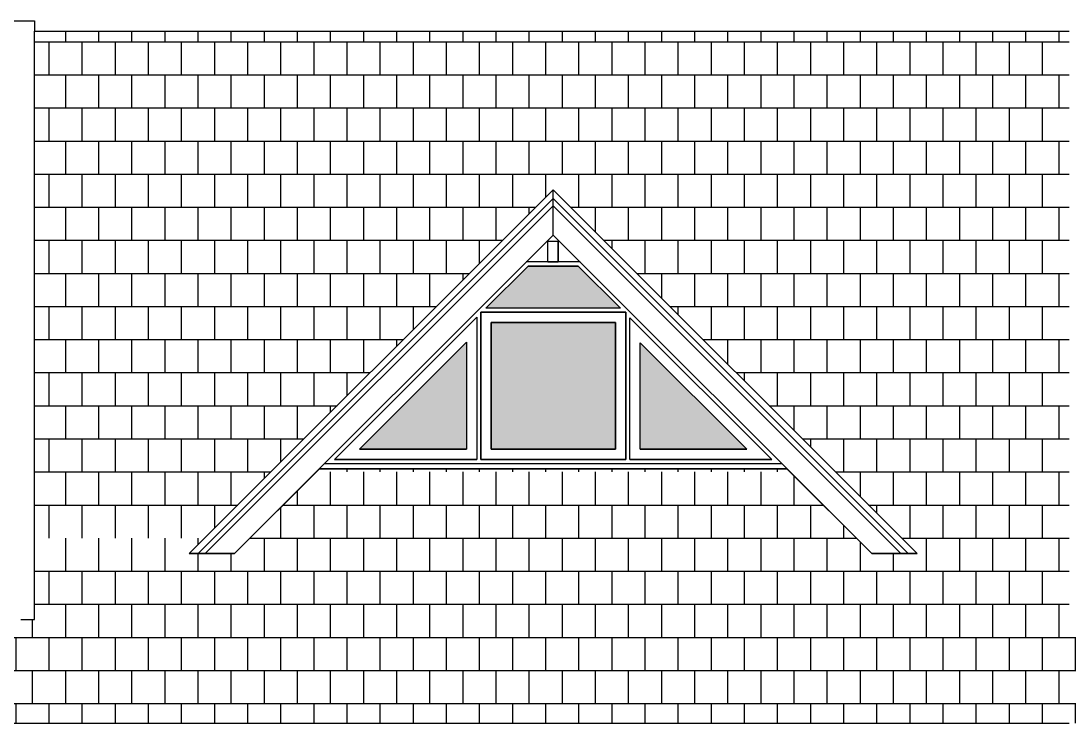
# Model space of a CAD drawing. Extents: x -79 to 141, y 7 to 81.
# Drawn here: x -7.5 to -2.43, y 44.73 to 48.12 of the extents above; entities that cross this region are included whole.
import ezdxf

# ---------------------------------------------------------------- set-up
doc = ezdxf.new("R2010")
doc.units = 0
doc.header["$LTSCALE"] = 10
doc.header["$MEASUREMENT"] = 0
doc.layers.get('0').update_dxf_attribs({"linetype": 'CONTINUOUS'})
for name, color, linetype in [('CONCRETO', 5, 'CONTINUOUS'), ('COTAS', 244, 'CONTINUOUS'), ('JANELA', 5, 'CONTINUOUS'), ('MADEIRAMENTODETELHADO', 244, 'CONTINUOUS'), ('PAREDECORTE', 3, 'CONTINUOUS'), ('TELHADO', 30, 'CONTINUOUS')]:
    doc.layers.add(name, color=color, linetype=linetype)

# ---------------------------------------------------------------- blocks, each defined once
blk = doc.blocks.new('*X103')
at = {"color": 0, "linetype": 'Continuous', "ltscale": 0.05}
for p, q in [((-27.36, 47.68), (-27.36, 47.7307)), ((-27.2, 47.68), (-27.2, 47.7307)), ((-26.88, 47.68), (-26.88, 47.7307)), ((-26.72, 47.68), (-26.72, 47.7307)), ((-26.56, 47.68), (-26.56, 47.7307)), ((-26.4, 47.68), (-26.4, 47.7307)), ((-26.24, 47.68), (-26.24, 47.7307)), ((-27.4298, 47.68), (-27.1615, 47.68)), ((-27.28, 47.52), (-27.28, 47.68)), ((-27.0315, 47.68), (-26.2292, 47.68)), ((-26.96, 47.52), (-26.96, 47.68)), ((-26.8, 47.52), (-26.8, 47.68)), ((-26.64, 47.52), (-26.64, 47.68)), ((-26.48, 47.52), (-26.48, 47.68)), ((-26.32, 47.52), (-26.32, 47.68)), ((-27.44, 47.52), (-27.44, 47.5763)), ((-27.4455, 47.52), (-27.1615, 47.52)), ((-27.36, 47.36), (-27.36, 47.52)), ((-27.2, 47.36), (-27.2, 47.52)), ((-27.0315, 47.52), (-26.2071, 47.52)), ((-26.88, 47.36), (-26.88, 47.52)), ((-26.72, 47.36), (-26.72, 47.52)), ((-26.56, 47.36), (-26.56, 47.52)), ((-26.4, 47.36), (-26.4, 47.52)), ((-26.24, 47.36), (-26.24, 47.52)), ((-27.4612, 47.36), (-27.1615, 47.36)), ((-27.44, 47.2), (-27.44, 47.36)), ((-27.28, 47.2), (-27.28, 47.36)), ((-27.0315, 47.36), (-26.1851, 47.36)), ((-26.96, 47.2), (-26.96, 47.36)), ((-26.8, 47.2), (-26.8, 47.36)), ((-26.64, 47.2), (-26.64, 47.36)), ((-26.48, 47.2), (-26.48, 47.36)), ((-26.32, 47.2), (-26.32, 47.36)), ((-27.4769, 47.2), (-27.1615, 47.2)), ((-27.36, 47.04), (-27.36, 47.2)), ((-27.2, 47.04), (-27.2, 47.2)), ((-27.0315, 47.2), (-26.163, 47.2)), ((-26.88, 47.04), (-26.88, 47.2)), ((-26.72, 47.04), (-26.72, 47.2)), ((-26.56, 47.04), (-26.56, 47.2)), ((-26.4, 47.04), (-26.4, 47.2)), ((-26.24, 47.04), (-26.24, 47.2)), ((-27.4926, 47.04), (-27.1615, 47.04)), ((-27.44, 46.88), (-27.44, 47.04)), ((-27.28, 46.88), (-27.28, 47.04)), ((-27.0315, 47.04), (-26.141, 47.04)), ((-26.96, 46.88), (-26.96, 47.04)), ((-26.8, 46.88), (-26.8, 47.04)), ((-26.64, 46.88), (-26.64, 47.04)), ((-26.48, 46.88), (-26.48, 47.04)), ((-26.32, 46.88), (-26.32, 47.04)), ((-26.16, 46.88), (-26.16, 47.04)), ((-27.5083, 46.88), (-27.1615, 46.88)), ((-27.36, 46.72), (-27.36, 46.88)), ((-27.2, 46.72), (-27.2, 46.88)), ((-27.0315, 46.88), (-26.1189, 46.88)), ((-26.88, 46.72), (-26.88, 46.88)), ((-26.72, 46.72), (-26.72, 46.88)), ((-26.56, 46.72), (-26.56, 46.88)), ((-26.4, 46.72), (-26.4, 46.88)), ((-26.24, 46.72), (-26.24, 46.88)), ((-27.52, 46.72), (-27.52, 46.761)), ((-27.524, 46.72), (-27.1615, 46.72)), ((-27.44, 46.56), (-27.44, 46.72)), ((-27.28, 46.56), (-27.28, 46.72)), ((-27.0315, 46.72), (-26.0969, 46.72)), ((-26.96, 46.56), (-26.96, 46.72)), ((-26.8, 46.56), (-26.8, 46.72)), ((-26.64, 46.56), (-26.64, 46.72)), ((-26.48, 46.56), (-26.48, 46.72)), ((-26.32, 46.56), (-26.32, 46.72)), ((-26.16, 46.56), (-26.16, 46.72)), ((-27.5397, 46.56), (-27.1615, 46.56)), ((-27.52, 46.4), (-27.52, 46.56)), ((-27.36, 46.4), (-27.36, 46.56)), ((-27.2, 46.4), (-27.2, 46.56)), ((-27.0315, 46.56), (-26.0748, 46.56)), ((-26.88, 46.4), (-26.88, 46.56)), ((-26.72, 46.4), (-26.72, 46.56)), ((-26.56, 46.4), (-26.56, 46.56)), ((-26.4, 46.4), (-26.4, 46.56)), ((-26.24, 46.4), (-26.24, 46.56)), ((-26.08, 46.4), (-26.08, 46.56)), ((-27.5554, 46.4), (-27.1615, 46.4)), ((-27.44, 46.24), (-27.44, 46.4)), ((-27.28, 46.24), (-27.28, 46.4)), ((-27.0315, 46.4), (-26.0528, 46.4)), ((-26.96, 46.24), (-26.96, 46.4)), ((-26.8, 46.24), (-26.8, 46.4)), ((-26.64, 46.24), (-26.64, 46.4)), ((-26.48, 46.24), (-26.48, 46.4)), ((-26.32, 46.24), (-26.32, 46.4)), ((-26.16, 46.24), (-26.16, 46.4)), ((-27.5711, 46.24), (-27.1615, 46.24)), ((-27.52, 46.08), (-27.52, 46.24)), ((-27.36, 46.08), (-27.36, 46.24)), ((-27.2, 46.08), (-27.2, 46.24)), ((-27.0315, 46.24), (-26.0307, 46.24)), ((-26.88, 46.08), (-26.88, 46.24)), ((-26.72, 46.08), (-26.72, 46.24)), ((-26.56, 46.08), (-26.56, 46.24)), ((-26.4, 46.08), (-26.4, 46.24)), ((-26.24, 46.08), (-26.24, 46.24)), ((-26.08, 46.08), (-26.08, 46.24)), ((-27.5868, 46.08), (-27.1615, 46.08)), ((-27.44, 45.92), (-27.44, 46.08)), ((-27.28, 45.92), (-27.28, 46.08)), ((-27.0315, 46.08), (-26.0087, 46.08)), ((-26.96, 45.92), (-26.96, 46.08)), ((-26.8, 45.92), (-26.8, 46.08)), ((-26.64, 45.92), (-26.64, 46.08)), ((-26.48, 45.92), (-26.48, 46.08)), ((-26.32, 45.92), (-26.32, 46.08)), ((-26.16, 45.92), (-26.16, 46.08)), ((-26, 45.92), (-26, 46.0172)), ((-27.6, 45.92), (-27.6, 45.9456)), ((-27.6025, 45.92), (-27.1615, 45.92)), ((-27.52, 45.76), (-27.52, 45.92)), ((-27.36, 45.76), (-27.36, 45.92)), ((-27.2, 45.76), (-27.2, 45.92)), ((-27.0315, 45.92), (-25.9866, 45.92)), ((-26.88, 45.76), (-26.88, 45.92)), ((-26.72, 45.76), (-26.72, 45.92)), ((-26.56, 45.76), (-26.56, 45.92)), ((-26.4, 45.76), (-26.4, 45.92)), ((-26.24, 45.76), (-26.24, 45.92)), ((-26.08, 45.76), (-26.08, 45.92)), ((-27.6182, 45.76), (-27.1615, 45.76)), ((-27.6, 45.6), (-27.6, 45.76)), ((-27.44, 45.6), (-27.44, 45.76)), ((-27.28, 45.6), (-27.28, 45.76)), ((-27.0315, 45.76), (-25.9645, 45.76)), ((-26.96, 45.6), (-26.96, 45.76)), ((-26.8, 45.6), (-26.8, 45.76)), ((-26.64, 45.6), (-26.64, 45.76)), ((-26.48, 45.6), (-26.48, 45.76)), ((-26.32, 45.6), (-26.32, 45.76)), ((-26.16, 45.6), (-26.16, 45.76)), ((-26, 45.6), (-26, 45.76)), ((-27.6339, 45.6), (-27.1615, 45.6)), ((-27.52, 45.44), (-27.52, 45.6)), ((-27.36, 45.44), (-27.36, 45.6)), ((-27.2, 45.44), (-27.2, 45.6)), ((-27.0315, 45.6), (-25.9425, 45.6)), ((-26.88, 45.44), (-26.88, 45.6)), ((-26.72, 45.44), (-26.72, 45.6)), ((-26.56, 45.44), (-26.56, 45.6)), ((-26.4, 45.44), (-26.4, 45.6)), ((-26.24, 45.44), (-26.24, 45.6)), ((-26.08, 45.44), (-26.08, 45.6)), ((-27.6496, 45.44), (-27.1615, 45.44)), ((-27.6, 45.28), (-27.6, 45.44)), ((-27.44, 45.28), (-27.44, 45.44)), ((-27.28, 45.28), (-27.28, 45.44)), ((-27.0315, 45.44), (-26.049, 45.44)), ((-26.96, 45.28), (-26.96, 45.44)), ((-26.8, 45.28), (-26.8, 45.44)), ((-26.64, 45.28), (-26.64, 45.44)), ((-26.48, 45.28), (-26.48, 45.44)), ((-26.32, 45.28), (-26.32, 45.44)), ((-26.16, 45.329), (-26.16, 45.44)), ((-27.6653, 45.28), (-27.1615, 45.28)), ((-27.52, 45.12), (-27.52, 45.28)), ((-27.36, 45.12), (-27.36, 45.28)), ((-27.2, 45.12), (-27.2, 45.28)), ((-26.88, 45.12), (-26.88, 45.28)), ((-26.72, 45.12), (-26.72, 45.28)), ((-26.56, 45.12), (-26.56, 45.28)), ((-26.4, 45.12), (-26.4, 45.28)), ((-26.24, 45.249), (-26.24, 45.28)), ((-25.9898, 45.28), (-25.8984, 45.28)), ((-25.92, 45.12), (-25.92, 45.28)), ((-26.24, 45.12), (-26.24, 45.2057)), ((-26.08, 45.12), (-26.08, 45.2057)), ((-27.68, 45.12), (-27.68, 45.1303)), ((-27.681, 45.12), (-27.1615, 45.12)), ((-27.6, 44.96), (-27.6, 45.12)), ((-27.44, 44.96), (-27.44, 45.12)), ((-27.28, 44.96), (-27.28, 45.12)), ((-27.0315, 45.12), (-25.8763, 45.12)), ((-26.96, 44.96), (-26.96, 45.12)), ((-26.8, 44.96), (-26.8, 45.12)), ((-26.64, 44.96), (-26.64, 45.12)), ((-26.48, 44.96), (-26.48, 45.12)), ((-26.32, 44.96), (-26.32, 45.12)), ((-26.16, 44.96), (-26.16, 45.12)), ((-26, 44.96), (-26, 45.12)), ((-27.6967, 44.96), (-27.1615, 44.96)), ((-27.68, 44.8), (-27.68, 44.96)), ((-27.52, 44.8), (-27.52, 44.96)), ((-27.36, 44.8), (-27.36, 44.96)), ((-27.2, 44.8), (-27.2, 44.96)), ((-27.0315, 44.96), (-25.8543, 44.96)), ((-26.88, 44.8), (-26.88, 44.96)), ((-26.72, 44.8), (-26.72, 44.96)), ((-26.56, 44.8), (-26.56, 44.96)), ((-26.4, 44.8), (-26.4, 44.96)), ((-26.24, 44.8), (-26.24, 44.96)), ((-26.08, 44.8), (-26.08, 44.96)), ((-25.92, 44.8), (-25.92, 44.96)), ((-27.04, 44.8), (-27.04, 44.8857)), ((-27.7124, 44.8), (-25.8322, 44.8)), ((-27.6, 44.64), (-27.6, 44.8)), ((-27.44, 44.64), (-27.44, 44.8)), ((-27.28, 44.64), (-27.28, 44.8)), ((-27.12, 44.64), (-27.12, 44.8)), ((-26.96, 44.64), (-26.96, 44.8)), ((-26.8, 44.64), (-26.8, 44.8)), ((-26.64, 44.64), (-26.64, 44.8)), ((-26.48, 44.64), (-26.48, 44.8)), ((-26.32, 44.64), (-26.32, 44.8)), ((-26.16, 44.64), (-26.16, 44.8)), ((-26, 44.64), (-26, 44.8)), ((-25.84, 44.64), (-25.84, 44.8)), ((-27.7281, 44.64), (-25.8102, 44.64)), ((-27.68, 44.48), (-27.68, 44.64)), ((-27.52, 44.48), (-27.52, 44.64)), ((-27.36, 44.48), (-27.36, 44.64)), ((-27.2, 44.48), (-27.2, 44.64)), ((-27.04, 44.48), (-27.04, 44.64)), ((-26.88, 44.48), (-26.88, 44.64)), ((-26.72, 44.48), (-26.72, 44.64)), ((-26.56, 44.48), (-26.56, 44.64)), ((-26.4, 44.48), (-26.4, 44.64)), ((-26.24, 44.48), (-26.24, 44.64)), ((-26.08, 44.48), (-26.08, 44.64)), ((-25.92, 44.48), (-25.92, 44.64)), ((-27.7438, 44.48), (-25.7881, 44.48)), ((-27.6, 44.3857), (-27.6, 44.48)), ((-27.44, 44.3857), (-27.44, 44.48)), ((-27.28, 44.3857), (-27.28, 44.48)), ((-27.12, 44.3857), (-27.12, 44.48)), ((-26.96, 44.3857), (-26.96, 44.48)), ((-26.8, 44.3857), (-26.8, 44.48)), ((-26.64, 44.3857), (-26.64, 44.48)), ((-26.48, 44.3857), (-26.48, 44.48)), ((-26.32, 44.3857), (-26.32, 44.48)), ((-26.16, 44.3857), (-26.16, 44.48)), ((-26, 44.3857), (-26, 44.48)), ((-25.84, 44.3857), (-25.84, 44.48))]:
    blk.add_line(p, q, dxfattribs=at)
blk = doc.blocks.new('*X104')
at = {"color": 0, "linetype": 'Continuous', "ltscale": 0.05}
for p, q in [((-26.08, 47.68), (-26.08, 47.7307)), ((-25.92, 47.68), (-25.92, 47.7307)), ((-25.76, 47.68), (-25.76, 47.7307)), ((-25.6, 47.68), (-25.6, 47.7307)), ((-25.44, 47.68), (-25.44, 47.7307)), ((-25.28, 47.68), (-25.28, 47.7307)), ((-25.12, 47.68), (-25.12, 47.7307)), ((-24.96, 47.68), (-24.96, 47.7307)), ((-24.8, 47.68), (-24.8, 47.7307)), ((-24.64, 47.68), (-24.64, 47.7307)), ((-24.48, 47.68), (-24.48, 47.7307)), ((-24.32, 47.68), (-24.32, 47.7307)), ((-24.16, 47.68), (-24.16, 47.7307)), ((-24, 47.68), (-24, 47.7307)), ((-23.84, 47.68), (-23.84, 47.7307)), ((-23.68, 47.68), (-23.68, 47.7307)), ((-23.52, 47.68), (-23.52, 47.7307)), ((-23.36, 47.68), (-23.36, 47.7307)), ((-23.2, 47.68), (-23.2, 47.7307)), ((-23.04, 47.68), (-23.04, 47.7307)), ((-22.88, 47.68), (-22.88, 47.7307)), ((-22.72, 47.68), (-22.72, 47.7307)), ((-26.2292, 47.68), (-22.5673, 47.68)), ((-26.16, 47.52), (-26.16, 47.68)), ((-26, 47.52), (-26, 47.68)), ((-25.84, 47.52), (-25.84, 47.68)), ((-25.68, 47.52), (-25.68, 47.68)), ((-25.52, 47.52), (-25.52, 47.68)), ((-25.36, 47.52), (-25.36, 47.68)), ((-25.2, 47.52), (-25.2, 47.68)), ((-25.04, 47.52), (-25.04, 47.68)), ((-24.88, 47.52), (-24.88, 47.68)), ((-24.72, 47.52), (-24.72, 47.68)), ((-24.56, 47.52), (-24.56, 47.68)), ((-24.4, 47.52), (-24.4, 47.68)), ((-24.24, 47.52), (-24.24, 47.68)), ((-24.08, 47.52), (-24.08, 47.68)), ((-23.92, 47.52), (-23.92, 47.68)), ((-23.76, 47.52), (-23.76, 47.68)), ((-23.6, 47.52), (-23.6, 47.68)), ((-23.44, 47.52), (-23.44, 47.68)), ((-23.28, 47.52), (-23.28, 47.68)), ((-23.12, 47.52), (-23.12, 47.68)), ((-22.96, 47.52), (-22.96, 47.68)), ((-22.8, 47.52), (-22.8, 47.68)), ((-22.64, 47.52), (-22.64, 47.68)), ((-26.2071, 47.52), (-22.5525, 47.52)), ((-26.08, 47.36), (-26.08, 47.52)), ((-25.92, 47.36), (-25.92, 47.52)), ((-25.76, 47.36), (-25.76, 47.52)), ((-25.6, 47.36), (-25.6, 47.52)), ((-25.44, 47.36), (-25.44, 47.52)), ((-25.28, 47.36), (-25.28, 47.52)), ((-25.12, 47.36), (-25.12, 47.52)), ((-24.96, 47.36), (-24.96, 47.52)), ((-24.8, 47.36), (-24.8, 47.52)), ((-24.64, 47.36), (-24.64, 47.52)), ((-24.48, 47.36), (-24.48, 47.52)), ((-24.32, 47.36), (-24.32, 47.52)), ((-24.16, 47.36), (-24.16, 47.52)), ((-24, 47.36), (-24, 47.52)), ((-23.84, 47.36), (-23.84, 47.52)), ((-23.68, 47.36), (-23.68, 47.52)), ((-23.52, 47.36), (-23.52, 47.52)), ((-23.36, 47.36), (-23.36, 47.52)), ((-23.2, 47.36), (-23.2, 47.52)), ((-23.04, 47.36), (-23.04, 47.52)), ((-22.88, 47.36), (-22.88, 47.52)), ((-22.72, 47.36), (-22.72, 47.52)), ((-22.56, 47.36), (-22.56, 47.52)), ((-26.1851, 47.36), (-22.5378, 47.36)), ((-26.16, 47.2), (-26.16, 47.36)), ((-26, 47.2), (-26, 47.36)), ((-25.84, 47.2), (-25.84, 47.36)), ((-25.68, 47.2), (-25.68, 47.36)), ((-25.52, 47.2), (-25.52, 47.36)), ((-25.36, 47.2), (-25.36, 47.36)), ((-25.2, 47.2), (-25.2, 47.36)), ((-25.04, 47.2), (-25.04, 47.36)), ((-24.88, 47.2), (-24.88, 47.36)), ((-24.72, 47.2), (-24.72, 47.36)), ((-24.56, 47.2), (-24.56, 47.36)), ((-24.4, 47.2), (-24.4, 47.36)), ((-24.24, 47.2), (-24.24, 47.36)), ((-24.08, 47.2), (-24.08, 47.36)), ((-23.92, 47.2), (-23.92, 47.36)), ((-23.76, 47.2), (-23.76, 47.36)), ((-23.6, 47.2), (-23.6, 47.36)), ((-23.44, 47.2), (-23.44, 47.36)), ((-23.28, 47.2), (-23.28, 47.36)), ((-23.12, 47.2), (-23.12, 47.36)), ((-22.96, 47.2), (-22.96, 47.36)), ((-22.8, 47.2), (-22.8, 47.36)), ((-22.64, 47.2), (-22.64, 47.36)), ((-26.163, 47.2), (-22.523, 47.2)), ((-26.08, 47.04), (-26.08, 47.2)), ((-25.92, 47.04), (-25.92, 47.2)), ((-25.76, 47.04), (-25.76, 47.2)), ((-25.6, 47.04), (-25.6, 47.2)), ((-25.44, 47.04), (-25.44, 47.2)), ((-25.28, 47.04), (-25.28, 47.2)), ((-25.12, 47.04), (-25.12, 47.2)), ((-24.96, 47.04), (-24.96, 47.2)), ((-24.8, 47.04), (-24.8, 47.2)), ((-24.64, 47.04), (-24.64, 47.2)), ((-24.48, 47.04), (-24.48, 47.2)), ((-24.32, 47.04), (-24.32, 47.2)), ((-24.16, 47.04), (-24.16, 47.2)), ((-24, 47.04), (-24, 47.2)), ((-23.84, 47.04), (-23.84, 47.2)), ((-23.68, 47.04), (-23.68, 47.2)), ((-23.52, 47.04), (-23.52, 47.2)), ((-23.36, 47.04), (-23.36, 47.2)), ((-23.2, 47.04), (-23.2, 47.2)), ((-23.04, 47.04), (-23.04, 47.2)), ((-22.88, 47.04), (-22.88, 47.2)), ((-22.72, 47.04), (-22.72, 47.2)), ((-22.56, 47.04), (-22.56, 47.2)), ((-26.141, 47.04), (-22.5082, 47.04)), ((-26, 46.88), (-26, 47.04)), ((-25.84, 46.88), (-25.84, 47.04)), ((-25.68, 46.88), (-25.68, 47.04)), ((-25.52, 46.88), (-25.52, 47.04)), ((-25.36, 46.88), (-25.36, 47.04)), ((-25.2, 46.88), (-25.2, 47.04)), ((-25.04, 46.88), (-25.04, 47.04)), ((-24.88, 46.88), (-24.88, 47.04)), ((-24.72, 46.88), (-24.72, 47.04)), ((-24.56, 46.929), (-24.56, 47.04)), ((-24.4, 46.88), (-24.4, 47.04)), ((-24.24, 46.88), (-24.24, 47.04)), ((-24.08, 46.88), (-24.08, 47.04)), ((-23.92, 46.88), (-23.92, 47.04)), ((-23.76, 46.88), (-23.76, 47.04)), ((-23.6, 46.88), (-23.6, 47.04)), ((-23.44, 46.88), (-23.44, 47.04)), ((-23.28, 46.88), (-23.28, 47.04)), ((-23.12, 46.88), (-23.12, 47.04)), ((-22.96, 46.88), (-22.96, 47.04)), ((-22.8, 46.88), (-22.8, 47.04)), ((-22.64, 46.88), (-22.64, 47.04)), ((-26.1189, 46.88), (-24.609, 46.88)), ((-26.08, 46.72), (-26.08, 46.88)), ((-25.92, 46.72), (-25.92, 46.88)), ((-25.76, 46.72), (-25.76, 46.88)), ((-25.6, 46.72), (-25.6, 46.88)), ((-25.44, 46.72), (-25.44, 46.88)), ((-25.28, 46.72), (-25.28, 46.88)), ((-25.12, 46.72), (-25.12, 46.88)), ((-24.96, 46.72), (-24.96, 46.88)), ((-24.8, 46.72), (-24.8, 46.88)), ((-24.64, 46.849), (-24.64, 46.88)), ((-24.4402, 46.88), (-22.4934, 46.88)), ((-24.32, 46.7598), (-24.32, 46.88)), ((-24.16, 46.72), (-24.16, 46.88)), ((-24, 46.72), (-24, 46.88)), ((-23.84, 46.72), (-23.84, 46.88)), ((-23.68, 46.72), (-23.68, 46.88)), ((-23.52, 46.72), (-23.52, 46.88)), ((-23.36, 46.72), (-23.36, 46.88)), ((-23.2, 46.72), (-23.2, 46.88)), ((-23.04, 46.72), (-23.04, 46.88)), ((-22.88, 46.72), (-22.88, 46.88)), ((-22.72, 46.72), (-22.72, 46.88)), ((-22.56, 46.72), (-22.56, 46.88)), ((-26.0969, 46.72), (-24.769, 46.72)), ((-26, 46.56), (-26, 46.72)), ((-25.84, 46.56), (-25.84, 46.72)), ((-25.68, 46.56), (-25.68, 46.72)), ((-25.52, 46.56), (-25.52, 46.72)), ((-25.36, 46.56), (-25.36, 46.72)), ((-25.2, 46.56), (-25.2, 46.72)), ((-25.04, 46.56), (-25.04, 46.72)), ((-24.88, 46.609), (-24.88, 46.72)), ((-24.2802, 46.72), (-22.4786, 46.72)), ((-24.24, 46.6798), (-24.24, 46.72)), ((-24.08, 46.56), (-24.08, 46.72)), ((-23.92, 46.56), (-23.92, 46.72)), ((-23.76, 46.56), (-23.76, 46.72)), ((-23.6, 46.56), (-23.6, 46.72)), ((-23.44, 46.56), (-23.44, 46.72)), ((-23.28, 46.56), (-23.28, 46.72)), ((-23.12, 46.56), (-23.12, 46.72)), ((-22.96, 46.56), (-22.96, 46.72)), ((-22.8, 46.56), (-22.8, 46.72)), ((-22.64, 46.56), (-22.64, 46.72)), ((-22.48, 46.56), (-22.48, 46.72)), ((-26.0748, 46.56), (-24.929, 46.56)), ((-25.92, 46.4), (-25.92, 46.56)), ((-25.76, 46.4), (-25.76, 46.56)), ((-25.6, 46.4), (-25.6, 46.56)), ((-25.44, 46.4), (-25.44, 46.56)), ((-25.28, 46.4), (-25.28, 46.56)), ((-25.12, 46.4), (-25.12, 46.56)), ((-24.96, 46.529), (-24.96, 46.56)), ((-24.1202, 46.56), (-22.4638, 46.56)), ((-24, 46.4398), (-24, 46.56)), ((-23.84, 46.4), (-23.84, 46.56)), ((-23.68, 46.4), (-23.68, 46.56)), ((-23.52, 46.4), (-23.52, 46.56)), ((-23.36, 46.4), (-23.36, 46.56)), ((-23.2, 46.4), (-23.2, 46.56)), ((-23.04, 46.4), (-23.04, 46.56)), ((-22.88, 46.4), (-22.88, 46.56)), ((-22.72, 46.4), (-22.72, 46.56)), ((-22.56, 46.4), (-22.56, 46.56)), ((-26.0528, 46.4), (-25.089, 46.4)), ((-26, 46.24), (-26, 46.4)), ((-25.84, 46.24), (-25.84, 46.4)), ((-25.68, 46.24), (-25.68, 46.4)), ((-25.52, 46.24), (-25.52, 46.4)), ((-25.36, 46.24), (-25.36, 46.4)), ((-25.2, 46.289), (-25.2, 46.4)), ((-23.9602, 46.4), (-22.449, 46.4)), ((-23.92, 46.3598), (-23.92, 46.4)), ((-23.76, 46.24), (-23.76, 46.4)), ((-23.6, 46.24), (-23.6, 46.4)), ((-23.44, 46.24), (-23.44, 46.4)), ((-23.28, 46.24), (-23.28, 46.4)), ((-23.12, 46.24), (-23.12, 46.4)), ((-22.96, 46.24), (-22.96, 46.4)), ((-22.8, 46.24), (-22.8, 46.4)), ((-22.64, 46.24), (-22.64, 46.4)), ((-22.48, 46.24), (-22.48, 46.4)), ((-26.0307, 46.24), (-25.249, 46.24)), ((-25.92, 46.08), (-25.92, 46.24)), ((-25.76, 46.08), (-25.76, 46.24)), ((-25.6, 46.08), (-25.6, 46.24)), ((-25.44, 46.08), (-25.44, 46.24)), ((-25.28, 46.209), (-25.28, 46.24)), ((-23.8002, 46.24), (-22.4342, 46.24)), ((-23.68, 46.1198), (-23.68, 46.24)), ((-23.52, 46.08), (-23.52, 46.24)), ((-23.36, 46.08), (-23.36, 46.24)), ((-23.2, 46.08), (-23.2, 46.24)), ((-23.04, 46.08), (-23.04, 46.24)), ((-22.88, 46.08), (-22.88, 46.24)), ((-22.72, 46.08), (-22.72, 46.24)), ((-22.56, 46.08), (-22.56, 46.24)), ((-26.0087, 46.08), (-25.409, 46.08)), ((-26, 46.0172), (-26, 46.08)), ((-25.84, 45.92), (-25.84, 46.08)), ((-25.68, 45.92), (-25.68, 46.08)), ((-25.52, 45.969), (-25.52, 46.08)), ((-23.6402, 46.08), (-22.4194, 46.08)), ((-23.6, 46.0398), (-23.6, 46.08)), ((-23.44, 45.92), (-23.44, 46.08)), ((-23.28, 45.92), (-23.28, 46.08)), ((-23.12, 45.92), (-23.12, 46.08)), ((-22.96, 45.92), (-22.96, 46.08)), ((-22.8, 45.92), (-22.8, 46.08)), ((-22.64, 45.92), (-22.64, 46.08)), ((-22.48, 45.92), (-22.48, 46.08)), ((-25.9866, 45.92), (-25.569, 45.92)), ((-25.92, 45.76), (-25.92, 45.92)), ((-25.76, 45.76), (-25.76, 45.92)), ((-25.6, 45.889), (-25.6, 45.92)), ((-23.4802, 45.92), (-22.4046, 45.92)), ((-23.36, 45.7998), (-23.36, 45.92)), ((-23.2, 45.76), (-23.2, 45.92)), ((-23.04, 45.76), (-23.04, 45.92)), ((-22.88, 45.76), (-22.88, 45.92)), ((-22.72, 45.76), (-22.72, 45.92)), ((-22.56, 45.76), (-22.56, 45.92)), ((-22.4, 45.76), (-22.4, 45.8699)), ((-25.9645, 45.76), (-25.729, 45.76)), ((-25.84, 45.649), (-25.84, 45.76)), ((-23.3202, 45.76), (-22.3898, 45.76)), ((-23.28, 45.7198), (-23.28, 45.76)), ((-23.12, 45.6), (-23.12, 45.76)), ((-22.96, 45.6), (-22.96, 45.76)), ((-22.8, 45.6), (-22.8, 45.76)), ((-22.64, 45.6), (-22.64, 45.76)), ((-22.48, 45.6), (-22.48, 45.76)), ((-25.9425, 45.6), (-25.889, 45.6)), ((-25.92, 45.569), (-25.92, 45.6)), ((-25.6, 45.44), (-25.6, 45.6)), ((-25.52, 45.6), (-25.52, 45.6157)), ((-25.44, 45.44), (-25.44, 45.6)), ((-25.36, 45.6), (-25.36, 45.6157)), ((-25.28, 45.44), (-25.28, 45.6)), ((-25.2, 45.6), (-25.2, 45.6157)), ((-25.12, 45.44), (-25.12, 45.6)), ((-25.04, 45.6), (-25.04, 45.6157)), ((-24.96, 45.44), (-24.96, 45.6)), ((-24.88, 45.6), (-24.88, 45.6157)), ((-24.8, 45.44), (-24.8, 45.6)), ((-24.72, 45.6), (-24.72, 45.6157)), ((-24.64, 45.44), (-24.64, 45.6)), ((-24.56, 45.6), (-24.56, 45.6157)), ((-24.48, 45.44), (-24.48, 45.6)), ((-24.4, 45.6), (-24.4, 45.6157)), ((-24.32, 45.44), (-24.32, 45.6)), ((-24.24, 45.6), (-24.24, 45.6157)), ((-24.16, 45.44), (-24.16, 45.6)), ((-24.08, 45.6), (-24.08, 45.6157)), ((-24, 45.44), (-24, 45.6)), ((-23.92, 45.6), (-23.92, 45.6157)), ((-23.84, 45.44), (-23.84, 45.6)), ((-23.76, 45.6), (-23.76, 45.6157)), ((-23.68, 45.44), (-23.68, 45.6)), ((-23.6, 45.6), (-23.6, 45.6157)), ((-23.52, 45.44), (-23.52, 45.6)), ((-23.44, 45.6), (-23.44, 45.6157)), ((-23.1602, 45.6), (-22.375, 45.6)), ((-23.04, 45.4798), (-23.04, 45.6)), ((-22.88, 45.44), (-22.88, 45.6)), ((-22.72, 45.44), (-22.72, 45.6)), ((-22.56, 45.44), (-22.56, 45.6)), ((-22.4, 45.44), (-22.4, 45.6)), ((-23.36, 45.44), (-23.36, 45.5806)), ((-25.76, 45.44), (-25.76, 45.5098)), ((-25.8298, 45.44), (-23.2194, 45.44)), ((-25.68, 45.28), (-25.68, 45.44)), ((-25.52, 45.28), (-25.52, 45.44)), ((-25.36, 45.28), (-25.36, 45.44)), ((-25.2, 45.28), (-25.2, 45.44)), ((-25.04, 45.28), (-25.04, 45.44)), ((-24.88, 45.28), (-24.88, 45.44)), ((-24.72, 45.28), (-24.72, 45.44)), ((-24.56, 45.28), (-24.56, 45.44)), ((-24.4, 45.28), (-24.4, 45.44)), ((-24.24, 45.28), (-24.24, 45.44)), ((-24.08, 45.28), (-24.08, 45.44)), ((-23.92, 45.28), (-23.92, 45.44)), ((-23.76, 45.28), (-23.76, 45.44)), ((-23.6, 45.28), (-23.6, 45.44)), ((-23.44, 45.28), (-23.44, 45.44)), ((-23.28, 45.28), (-23.28, 45.44)), ((-23.0002, 45.44), (-22.3603, 45.44)), ((-22.96, 45.3998), (-22.96, 45.44)), ((-22.8, 45.28), (-22.8, 45.44)), ((-22.64, 45.28), (-22.64, 45.44)), ((-22.48, 45.28), (-22.48, 45.44)), ((-25.84, 45.28), (-25.84, 45.4298)), ((-23.12, 45.28), (-23.12, 45.3406)), ((-25.8984, 45.28), (-23.0594, 45.28)), ((-25.76, 45.12), (-25.76, 45.28)), ((-25.6, 45.12), (-25.6, 45.28)), ((-25.44, 45.12), (-25.44, 45.28)), ((-25.28, 45.12), (-25.28, 45.28)), ((-25.12, 45.12), (-25.12, 45.28)), ((-24.96, 45.12), (-24.96, 45.28)), ((-24.8, 45.12), (-24.8, 45.28)), ((-24.64, 45.12), (-24.64, 45.28)), ((-24.48, 45.12), (-24.48, 45.28)), ((-24.32, 45.12), (-24.32, 45.28)), ((-24.16, 45.12), (-24.16, 45.28)), ((-24, 45.12), (-24, 45.28)), ((-23.84, 45.12), (-23.84, 45.28)), ((-23.68, 45.12), (-23.68, 45.28)), ((-23.52, 45.12), (-23.52, 45.28)), ((-23.36, 45.12), (-23.36, 45.28)), ((-23.2, 45.12), (-23.2, 45.28)), ((-23.04, 45.12), (-23.04, 45.2606)), ((-22.8402, 45.28), (-22.3455, 45.28)), ((-22.72, 45.12), (-22.72, 45.28)), ((-22.56, 45.12), (-22.56, 45.28)), ((-22.4, 45.12), (-22.4, 45.28)), ((-22.88, 45.12), (-22.88, 45.2057)), ((-25.8763, 45.12), (-22.3307, 45.12)), ((-25.84, 44.96), (-25.84, 45.12)), ((-25.68, 44.96), (-25.68, 45.12)), ((-25.52, 44.96), (-25.52, 45.12)), ((-25.36, 44.96), (-25.36, 45.12)), ((-25.2, 44.96), (-25.2, 45.12)), ((-25.04, 44.96), (-25.04, 45.12)), ((-24.88, 44.96), (-24.88, 45.12)), ((-24.72, 44.96), (-24.72, 45.12)), ((-24.56, 44.96), (-24.56, 45.12)), ((-24.4, 44.96), (-24.4, 45.12)), ((-24.24, 44.96), (-24.24, 45.12)), ((-24.08, 44.96), (-24.08, 45.12)), ((-23.92, 44.96), (-23.92, 45.12)), ((-23.76, 44.96), (-23.76, 45.12)), ((-23.6, 44.96), (-23.6, 45.12)), ((-23.44, 44.96), (-23.44, 45.12)), ((-23.28, 44.96), (-23.28, 45.12)), ((-23.12, 44.96), (-23.12, 45.12)), ((-22.96, 44.96), (-22.96, 45.12)), ((-22.8, 44.96), (-22.8, 45.12)), ((-22.64, 44.96), (-22.64, 45.12)), ((-22.48, 44.96), (-22.48, 45.12)), ((-22.32, 44.96), (-22.32, 45.0046)), ((-25.8543, 44.96), (-22.3159, 44.96)), ((-25.76, 44.8), (-25.76, 44.96)), ((-25.6, 44.8), (-25.6, 44.96)), ((-25.44, 44.8), (-25.44, 44.96)), ((-25.28, 44.8), (-25.28, 44.96)), ((-25.12, 44.8), (-25.12, 44.96)), ((-24.96, 44.8), (-24.96, 44.96)), ((-24.8, 44.8), (-24.8, 44.96)), ((-24.64, 44.8), (-24.64, 44.96)), ((-24.48, 44.8), (-24.48, 44.96)), ((-24.32, 44.8), (-24.32, 44.96)), ((-24.16, 44.8), (-24.16, 44.96)), ((-24, 44.8), (-24, 44.96)), ((-23.84, 44.8), (-23.84, 44.96)), ((-23.68, 44.8), (-23.68, 44.96)), ((-23.52, 44.8), (-23.52, 44.96)), ((-23.36, 44.8), (-23.36, 44.96)), ((-23.2, 44.8), (-23.2, 44.96)), ((-23.04, 44.8), (-23.04, 44.96)), ((-22.88, 44.8), (-22.88, 44.96)), ((-22.72, 44.8), (-22.72, 44.96)), ((-22.56, 44.8), (-22.56, 44.96)), ((-22.4, 44.8), (-22.4, 44.96)), ((-25.8322, 44.8), (-22.3011, 44.8)), ((-25.68, 44.64), (-25.68, 44.8)), ((-25.52, 44.64), (-25.52, 44.8)), ((-25.36, 44.64), (-25.36, 44.8)), ((-25.2, 44.64), (-25.2, 44.8)), ((-25.04, 44.64), (-25.04, 44.8)), ((-24.88, 44.64), (-24.88, 44.8)), ((-24.72, 44.64), (-24.72, 44.8)), ((-24.56, 44.64), (-24.56, 44.8)), ((-24.4, 44.64), (-24.4, 44.8)), ((-24.24, 44.64), (-24.24, 44.8)), ((-24.08, 44.64), (-24.08, 44.8)), ((-23.92, 44.64), (-23.92, 44.8)), ((-23.76, 44.64), (-23.76, 44.8)), ((-23.6, 44.64), (-23.6, 44.8)), ((-23.44, 44.64), (-23.44, 44.8)), ((-23.28, 44.64), (-23.28, 44.8)), ((-23.12, 44.64), (-23.12, 44.8)), ((-22.96, 44.64), (-22.96, 44.8)), ((-22.8, 44.64), (-22.8, 44.8)), ((-22.64, 44.64), (-22.64, 44.8)), ((-22.48, 44.64), (-22.48, 44.8)), ((-22.32, 44.64), (-22.32, 44.8)), ((-25.8102, 44.64), (-22.2863, 44.64)), ((-25.76, 44.48), (-25.76, 44.64)), ((-25.6, 44.48), (-25.6, 44.64)), ((-25.44, 44.48), (-25.44, 44.64)), ((-25.28, 44.48), (-25.28, 44.64)), ((-25.12, 44.48), (-25.12, 44.64)), ((-24.96, 44.48), (-24.96, 44.64)), ((-24.8, 44.48), (-24.8, 44.64)), ((-24.64, 44.48), (-24.64, 44.64)), ((-24.48, 44.48), (-24.48, 44.64)), ((-24.32, 44.48), (-24.32, 44.64)), ((-24.16, 44.48), (-24.16, 44.64)), ((-24, 44.48), (-24, 44.64)), ((-23.84, 44.48), (-23.84, 44.64)), ((-23.68, 44.48), (-23.68, 44.64)), ((-23.52, 44.48), (-23.52, 44.64)), ((-23.36, 44.48), (-23.36, 44.64)), ((-23.2, 44.48), (-23.2, 44.64)), ((-23.04, 44.48), (-23.04, 44.64)), ((-22.88, 44.48), (-22.88, 44.64)), ((-22.72, 44.48), (-22.72, 44.64)), ((-22.56, 44.48), (-22.56, 44.64)), ((-22.4, 44.48), (-22.4, 44.64)), ((-25.7881, 44.48), (-22.2715, 44.48)), ((-25.68, 44.3857), (-25.68, 44.48)), ((-25.52, 44.3857), (-25.52, 44.48)), ((-25.36, 44.3857), (-25.36, 44.48)), ((-25.2, 44.3857), (-25.2, 44.48)), ((-25.04, 44.3857), (-25.04, 44.48)), ((-24.88, 44.3857), (-24.88, 44.48)), ((-24.72, 44.3857), (-24.72, 44.48)), ((-24.56, 44.3857), (-24.56, 44.48)), ((-24.4, 44.3857), (-24.4, 44.48)), ((-24.24, 44.3857), (-24.24, 44.48)), ((-24.08, 44.3857), (-24.08, 44.48)), ((-23.92, 44.3857), (-23.92, 44.48)), ((-23.76, 44.3857), (-23.76, 44.48)), ((-23.6, 44.3857), (-23.6, 44.48)), ((-23.44, 44.3857), (-23.44, 44.48)), ((-23.28, 44.3857), (-23.28, 44.48)), ((-23.12, 44.3857), (-23.12, 44.48)), ((-22.96, 44.3857), (-22.96, 44.48)), ((-22.8, 44.3857), (-22.8, 44.48)), ((-22.64, 44.3857), (-22.64, 44.48)), ((-22.48, 44.3857), (-22.48, 44.48)), ((-22.32, 44.3857), (-22.32, 44.48))]:
    blk.add_line(p, q, dxfattribs=at)
blk = doc.blocks.new('*X106')
at = {"color": 0, "linetype": 'Continuous', "ltscale": 0.05}
for p, q in [((-22.56, 47.68), (-22.56, 47.7307)), ((-22.4, 47.68), (-22.4, 47.7307)), ((-22.24, 47.68), (-22.24, 47.7307)), ((-22.08, 47.68), (-22.08, 47.7307)), ((-21.76, 47.68), (-21.76, 47.7307)), ((-21.6, 47.68), (-21.6, 47.7307)), ((-21.44, 47.68), (-21.44, 47.7307)), ((-21.28, 47.68), (-21.28, 47.7307)), ((-21.12, 47.68), (-21.12, 47.7307)), ((-20.96, 47.68), (-20.96, 47.7307)), ((-20.8, 47.68), (-20.8, 47.7307)), ((-20.64, 47.68), (-20.64, 47.7307)), ((-20.48, 47.68), (-20.48, 47.7307)), ((-20.32, 47.68), (-20.32, 47.7307)), ((-20.16, 47.68), (-20.16, 47.7307)), ((-20, 47.68), (-20, 47.7307)), ((-19.84, 47.68), (-19.84, 47.7307)), ((-22.5673, 47.68), (-22.0315, 47.68)), ((-22.48, 47.52), (-22.48, 47.68)), ((-22.32, 47.52), (-22.32, 47.68)), ((-22.16, 47.52), (-22.16, 47.68)), ((-21.9015, 47.68), (-19.8235, 47.68)), ((-21.84, 47.52), (-21.84, 47.68)), ((-21.68, 47.52), (-21.68, 47.68)), ((-21.52, 47.52), (-21.52, 47.68)), ((-21.36, 47.52), (-21.36, 47.68)), ((-21.2, 47.52), (-21.2, 47.68)), ((-21.04, 47.52), (-21.04, 47.68)), ((-20.88, 47.52), (-20.88, 47.68)), ((-20.72, 47.52), (-20.72, 47.68)), ((-20.56, 47.52), (-20.56, 47.68)), ((-20.4, 47.52), (-20.4, 47.68)), ((-20.24, 47.52), (-20.24, 47.68)), ((-20.08, 47.52), (-20.08, 47.68)), ((-19.92, 47.52), (-19.92, 47.68)), ((-22.5525, 47.52), (-22.0315, 47.52)), ((-22.4, 47.36), (-22.4, 47.52)), ((-22.24, 47.36), (-22.24, 47.52)), ((-22.08, 47.36), (-22.08, 47.52)), ((-21.9015, 47.52), (-19.8145, 47.52)), ((-21.76, 47.36), (-21.76, 47.52)), ((-21.6, 47.36), (-21.6, 47.52)), ((-21.44, 47.36), (-21.44, 47.52)), ((-21.28, 47.36), (-21.28, 47.52)), ((-21.12, 47.36), (-21.12, 47.52)), ((-20.96, 47.36), (-20.96, 47.52)), ((-20.8, 47.36), (-20.8, 47.52)), ((-20.64, 47.36), (-20.64, 47.52)), ((-20.48, 47.36), (-20.48, 47.52)), ((-20.32, 47.36), (-20.32, 47.52)), ((-20.16, 47.36), (-20.16, 47.52)), ((-20, 47.36), (-20, 47.52)), ((-19.84, 47.36), (-19.84, 47.52)), ((-22.5378, 47.36), (-22.0315, 47.36)), ((-22.48, 47.2), (-22.48, 47.36)), ((-22.32, 47.2), (-22.32, 47.36)), ((-22.16, 47.2), (-22.16, 47.36)), ((-21.9015, 47.36), (-19.8056, 47.36)), ((-21.84, 47.2), (-21.84, 47.36)), ((-21.68, 47.2), (-21.68, 47.36)), ((-21.52, 47.2), (-21.52, 47.36)), ((-21.36, 47.2), (-21.36, 47.36)), ((-21.2, 47.2), (-21.2, 47.36)), ((-21.04, 47.2), (-21.04, 47.36)), ((-20.88, 47.2), (-20.88, 47.36)), ((-20.72, 47.2), (-20.72, 47.36)), ((-20.56, 47.2), (-20.56, 47.36)), ((-20.4, 47.2), (-20.4, 47.36)), ((-20.24, 47.2), (-20.24, 47.36)), ((-20.08, 47.2), (-20.08, 47.36)), ((-19.92, 47.2), (-19.92, 47.36)), ((-22.523, 47.2), (-22.0315, 47.2)), ((-22.4, 47.04), (-22.4, 47.2)), ((-22.24, 47.04), (-22.24, 47.2)), ((-22.08, 47.04), (-22.08, 47.2)), ((-21.9015, 47.2), (-19.7967, 47.2)), ((-21.76, 47.04), (-21.76, 47.2)), ((-21.6, 47.04), (-21.6, 47.2)), ((-21.44, 47.04), (-21.44, 47.2)), ((-21.28, 47.04), (-21.28, 47.2)), ((-21.12, 47.04), (-21.12, 47.2)), ((-20.96, 47.04), (-20.96, 47.2)), ((-20.8, 47.04), (-20.8, 47.2)), ((-20.64, 47.04), (-20.64, 47.2)), ((-20.48, 47.04), (-20.48, 47.2)), ((-20.32, 47.04), (-20.32, 47.2)), ((-20.16, 47.04), (-20.16, 47.2)), ((-20, 47.04), (-20, 47.2)), ((-19.84, 47.04), (-19.84, 47.2)), ((-22.5082, 47.04), (-22.0315, 47.04)), ((-22.48, 46.88), (-22.48, 47.04)), ((-22.32, 46.88), (-22.32, 47.04)), ((-22.16, 46.88), (-22.16, 47.04)), ((-21.9015, 47.04), (-19.7878, 47.04)), ((-21.84, 46.88), (-21.84, 47.04)), ((-21.68, 46.88), (-21.68, 47.04)), ((-21.52, 46.88), (-21.52, 47.04)), ((-21.36, 46.88), (-21.36, 47.04)), ((-21.2, 46.88), (-21.2, 47.04)), ((-21.04, 46.88), (-21.04, 47.04)), ((-20.88, 46.88), (-20.88, 47.04)), ((-20.72, 46.88), (-20.72, 47.04)), ((-20.56, 46.88), (-20.56, 47.04)), ((-20.4, 46.88), (-20.4, 47.04)), ((-20.24, 46.88), (-20.24, 47.04)), ((-20.08, 46.88), (-20.08, 47.04)), ((-19.92, 46.88), (-19.92, 47.04)), ((-22.4934, 46.88), (-22.0315, 46.88)), ((-22.4, 46.72), (-22.4, 46.88)), ((-22.24, 46.72), (-22.24, 46.88)), ((-22.08, 46.72), (-22.08, 46.88)), ((-21.9015, 46.88), (-19.7789, 46.88)), ((-21.76, 46.72), (-21.76, 46.88)), ((-21.6, 46.72), (-21.6, 46.88)), ((-21.44, 46.72), (-21.44, 46.88)), ((-21.28, 46.72), (-21.28, 46.88)), ((-21.12, 46.72), (-21.12, 46.88)), ((-20.96, 46.72), (-20.96, 46.88)), ((-20.8, 46.72), (-20.8, 46.88)), ((-20.64, 46.72), (-20.64, 46.88)), ((-20.48, 46.72), (-20.48, 46.88)), ((-20.32, 46.72), (-20.32, 46.88)), ((-20.16, 46.72), (-20.16, 46.88)), ((-20, 46.72), (-20, 46.88)), ((-19.84, 46.72), (-19.84, 46.88)), ((-22.4786, 46.72), (-22.0315, 46.72)), ((-22.32, 46.56), (-22.32, 46.72)), ((-22.16, 46.56), (-22.16, 46.72)), ((-21.9015, 46.72), (-19.77, 46.72)), ((-21.84, 46.56), (-21.84, 46.72)), ((-21.68, 46.56), (-21.68, 46.72)), ((-21.52, 46.56), (-21.52, 46.72)), ((-21.36, 46.56), (-21.36, 46.72)), ((-21.2, 46.56), (-21.2, 46.72)), ((-21.04, 46.56), (-21.04, 46.72)), ((-20.88, 46.56), (-20.88, 46.72)), ((-20.72, 46.56), (-20.72, 46.72)), ((-20.56, 46.56), (-20.56, 46.72)), ((-20.4, 46.56), (-20.4, 46.72)), ((-20.24, 46.56), (-20.24, 46.72)), ((-20.08, 46.56), (-20.08, 46.72)), ((-19.92, 46.56), (-19.92, 46.72)), ((-22.4638, 46.56), (-22.0315, 46.56)), ((-22.4, 46.4), (-22.4, 46.56)), ((-22.24, 46.4), (-22.24, 46.56)), ((-22.08, 46.4), (-22.08, 46.56)), ((-21.9015, 46.56), (-19.799, 46.56)), ((-21.76, 46.4), (-21.76, 46.56)), ((-21.6, 46.4), (-21.6, 46.56)), ((-21.44, 46.4), (-21.44, 46.56)), ((-21.28, 46.4), (-21.28, 46.56)), ((-21.12, 46.4), (-21.12, 46.56)), ((-20.96, 46.4), (-20.96, 46.56)), ((-20.8, 46.4), (-20.8, 46.56)), ((-20.64, 46.4), (-20.64, 46.56)), ((-20.48, 46.4), (-20.48, 46.56)), ((-20.32, 46.4), (-20.32, 46.56)), ((-20.16, 46.4), (-20.16, 46.56)), ((-20, 46.4), (-20, 46.56)), ((-19.84, 46.519), (-19.84, 46.56)), ((-22.449, 46.4), (-22.0315, 46.4)), ((-22.32, 46.24), (-22.32, 46.4)), ((-22.16, 46.24), (-22.16, 46.4)), ((-21.9015, 46.4), (-19.959, 46.4)), ((-21.84, 46.24), (-21.84, 46.4)), ((-21.68, 46.24), (-21.68, 46.4)), ((-21.52, 46.24), (-21.52, 46.4)), ((-21.36, 46.24), (-21.36, 46.4)), ((-21.2, 46.24), (-21.2, 46.4)), ((-21.04, 46.24), (-21.04, 46.4)), ((-20.88, 46.24), (-20.88, 46.4)), ((-20.72, 46.24), (-20.72, 46.4)), ((-20.56, 46.24), (-20.56, 46.4)), ((-20.4, 46.24), (-20.4, 46.4)), ((-20.24, 46.24), (-20.24, 46.4)), ((-20.08, 46.279), (-20.08, 46.4)), ((-22.4342, 46.24), (-22.0315, 46.24)), ((-22.4, 46.08), (-22.4, 46.24)), ((-22.24, 46.08), (-22.24, 46.24)), ((-22.08, 46.08), (-22.08, 46.24)), ((-21.9015, 46.24), (-20.119, 46.24)), ((-21.76, 46.08), (-21.76, 46.24)), ((-21.6, 46.08), (-21.6, 46.24)), ((-21.44, 46.08), (-21.44, 46.24)), ((-21.28, 46.08), (-21.28, 46.24)), ((-21.12, 46.08), (-21.12, 46.24)), ((-20.96, 46.08), (-20.96, 46.24)), ((-20.8, 46.08), (-20.8, 46.24)), ((-20.64, 46.08), (-20.64, 46.24)), ((-20.48, 46.08), (-20.48, 46.24)), ((-20.32, 46.08), (-20.32, 46.24)), ((-20.16, 46.199), (-20.16, 46.24)), ((-22.4194, 46.08), (-22.0315, 46.08)), ((-22.32, 46.0689), (-22.32, 46.08)), ((-22.16, 46.0653), (-22.16, 46.08)), ((-21.9015, 46.08), (-20.279, 46.08)), ((-21.84, 46.0579), (-21.84, 46.08)), ((-21.68, 46.0542), (-21.68, 46.08)), ((-21.52, 46.0505), (-21.52, 46.08)), ((-21.36, 46.0468), (-21.36, 46.08)), ((-21.2, 46.0431), (-21.2, 46.08)), ((-21.04, 46.0394), (-21.04, 46.08)), ((-20.88, 46.0358), (-20.88, 46.08)), ((-20.72, 46.0321), (-20.72, 46.08)), ((-20.56, 46.0284), (-20.56, 46.08)), ((-20.4, 46.0247), (-20.4, 46.08))]:
    blk.add_line(p, q, dxfattribs=at)
blk = doc.blocks.new('*X107')
at = {"color": 0, "linetype": 'Continuous', "ltscale": 0.05}
for p, q in [((-22.32, 45.92), (-22.32, 46.0689)), ((-22.16, 45.92), (-22.16, 46.0653)), ((-21.84, 45.92), (-21.84, 46.0579)), ((-21.68, 45.92), (-21.68, 46.0542)), ((-21.52, 45.92), (-21.52, 46.0505)), ((-21.36, 45.92), (-21.36, 46.0468)), ((-21.2, 45.92), (-21.2, 46.0431)), ((-22.4046, 45.92), (-22.0315, 45.92)), ((-22.4, 45.8699), (-22.4, 45.92)), ((-22.24, 45.76), (-22.24, 45.92)), ((-22.08, 45.76), (-22.08, 45.92)), ((-21.9015, 45.92), (-21.1965, 45.92)), ((-21.76, 45.76), (-21.76, 45.92)), ((-21.6, 45.76), (-21.6, 45.92)), ((-21.44, 45.76), (-21.44, 45.92)), ((-21.28, 45.76), (-21.28, 45.92)), ((-22.3898, 45.76), (-22.0315, 45.76)), ((-22.32, 45.6), (-22.32, 45.76)), ((-22.16, 45.6), (-22.16, 45.76)), ((-21.9015, 45.76), (-21.2239, 45.76)), ((-21.84, 45.6), (-21.84, 45.76)), ((-21.68, 45.6), (-21.68, 45.76)), ((-21.52, 45.6), (-21.52, 45.76)), ((-21.36, 45.6), (-21.36, 45.76)), ((-22.375, 45.6), (-22.0315, 45.6)), ((-22.24, 45.44), (-22.24, 45.6)), ((-22.08, 45.44), (-22.08, 45.6)), ((-21.9015, 45.6), (-21.2514, 45.6)), ((-21.76, 45.44), (-21.76, 45.6)), ((-21.6, 45.44), (-21.6, 45.6)), ((-21.44, 45.44), (-21.44, 45.6)), ((-21.28, 45.44), (-21.28, 45.6)), ((-22.3603, 45.44), (-22.0315, 45.44)), ((-22.32, 45.28), (-22.32, 45.44)), ((-22.16, 45.28), (-22.16, 45.44)), ((-21.9015, 45.44), (-21.2788, 45.44)), ((-21.84, 45.28), (-21.84, 45.44)), ((-21.68, 45.28), (-21.68, 45.44)), ((-21.52, 45.28), (-21.52, 45.44)), ((-21.36, 45.28), (-21.36, 45.44)), ((-22.3455, 45.28), (-22.0315, 45.28)), ((-22.24, 45.12), (-22.24, 45.28)), ((-22.08, 45.12), (-22.08, 45.28)), ((-21.9015, 45.28), (-21.3063, 45.28)), ((-21.76, 45.12), (-21.76, 45.28)), ((-21.6, 45.12), (-21.6, 45.28)), ((-21.44, 45.12), (-21.44, 45.28)), ((-22.3307, 45.12), (-22.0315, 45.12)), ((-22.32, 45.0046), (-22.32, 45.12)), ((-22.16, 44.96), (-22.16, 45.12)), ((-21.9015, 45.12), (-21.3337, 45.12)), ((-21.84, 44.96), (-21.84, 45.12)), ((-21.68, 44.96), (-21.68, 45.12)), ((-21.52, 44.96), (-21.52, 45.12)), ((-21.36, 44.9668), (-21.36, 45.12)), ((-22.3159, 44.96), (-22.0315, 44.96)), ((-22.24, 44.8), (-22.24, 44.96)), ((-22.08, 44.8), (-22.08, 44.96)), ((-21.9015, 44.96), (-21.3612, 44.96)), ((-21.76, 44.8), (-21.76, 44.96)), ((-21.6, 44.8), (-21.6, 44.96)), ((-21.44, 44.8), (-21.44, 44.96)), ((-21.92, 44.8), (-21.92, 44.8857)), ((-22.3011, 44.8), (-21.3886, 44.8)), ((-22.16, 44.64), (-22.16, 44.8)), ((-22, 44.64), (-22, 44.8)), ((-21.84, 44.64), (-21.84, 44.8)), ((-21.68, 44.64), (-21.68, 44.8)), ((-21.52, 44.64), (-21.52, 44.8)), ((-22.2863, 44.64), (-21.4161, 44.64)), ((-22.24, 44.48), (-22.24, 44.64)), ((-22.08, 44.48), (-22.08, 44.64)), ((-21.92, 44.48), (-21.92, 44.64)), ((-21.76, 44.48), (-21.76, 44.64)), ((-21.6, 44.48), (-21.6, 44.64)), ((-21.44, 44.5004), (-21.44, 44.64)), ((-22.2715, 44.48), (-21.4435, 44.48)), ((-22.16, 44.3857), (-22.16, 44.48)), ((-22, 44.3857), (-22, 44.48)), ((-21.84, 44.3857), (-21.84, 44.48)), ((-21.68, 44.3857), (-21.68, 44.48)), ((-21.52, 44.3857), (-21.52, 44.48))]:
    blk.add_line(p, q, dxfattribs=at)

msp = doc.modelspace()

# ---------------------------------------------------------------- linework, layer by layer
at = {"layer": 'CONCRETO', "color": 244, "linetype": 'Continuous', "ltscale": 0.3}
for p, q in [((-4.79668, 46.95709), (-5.05623, 46.95709)), ((-4.80497, 46.93709), (-5.04794, 46.93709))]:
    msp.add_line(p, q, dxfattribs=at)
at = {"layer": 'CONCRETO', "color": 1, "linetype": 'Continuous', "ltscale": 0.3}
msp.add_line((-7.49834, 45.22732), (-7.43334, 45.22732), dxfattribs=at)
at = {"layer": 'COTAS', "color": 244, "linetype": 'Continuous', "ltscale": 0.3}
for points in [[(-6.05599, 45.95732), (-6.46599, 45.54732), (-6.60741, 45.54732), (-6.68519, 45.54732), (-4.92645, 47.30606), (-3.16772, 45.54732), (-3.2455, 45.54732), (-3.38692, 45.54732), (-3.79692, 45.95732)], [(-4.95145, 46.95709), (-4.95145, 47.05709), (-4.90145, 47.05709), (-4.90145, 46.95709)], [(-5.25129, 46.73374), (-5.04794, 46.93709), (-4.80497, 46.93709), (-4.60162, 46.73374)], [(-5.27572, 46.00232), (-5.27572, 46.71374), (-4.57522, 46.71374), (-4.57522, 46.00232)], [(-5.29572, 46.00232), (-5.9827, 46.00232), (-5.29572, 46.68931)], [(-5.22572, 46.05232), (-5.22572, 46.66374), (-4.62522, 46.66374), (-4.62522, 46.05232)], [(-4.55522, 46.00232), (-4.55522, 46.68734), (-3.8702, 46.00232)], [(-5.34572, 46.05232), (-5.86199, 46.05232), (-5.34572, 46.5686)], [(-4.50522, 46.05232), (-4.50522, 46.56663), (-3.99091, 46.05232)]]:
    msp.add_lwpolyline(points, close=True, dxfattribs=at)
at = {"layer": 'JANELA', "color": 244, "linetype": 'Continuous', "ltscale": 0.3}
msp.add_line((-4.92645, 47.08686), (-4.92645, 47.26364), dxfattribs=at)
at = {"layer": 'MADEIRAMENTODETELHADO', "color": 1, "linetype": 'Continuous', "ltscale": 0.3}
msp.add_line((-7.43334, 48.12232), (-7.43334, 48.07232), dxfattribs=at)
at = {"layer": 'MADEIRAMENTODETELHADO', "color": 244, "linetype": 'Continuous', "ltscale": 0.3}
for p, q in [((-6.60741, 45.54732), (-4.92645, 47.22828)), ((-3.2455, 45.54732), (-4.92645, 47.22828)), ((-6.46599, 45.54732), (-4.92645, 47.08686)), ((-4.95145, 46.95709), (-4.95145, 47.05709)), ((-4.95145, 47.05709), (-4.90145, 47.05709)), ((-3.38692, 45.54732), (-4.92645, 47.08686)), ((-4.90145, 46.95709), (-4.90145, 47.05709)), ((-4.95145, 46.95709), (-4.90145, 46.95709)), ((-5.25129, 46.73374), (-5.04794, 46.93709)), ((-4.60162, 46.73374), (-4.80497, 46.93709)), ((-5.27572, 46.71374), (-5.27572, 46.00232)), ((-4.57522, 46.71374), (-5.27572, 46.71374)), ((-4.60162, 46.73374), (-5.25129, 46.73374)), ((-4.57522, 46.00232), (-4.57522, 46.71374)), ((-5.9827, 46.00232), (-5.29572, 46.68931)), ((-5.29572, 46.68931), (-5.29572, 46.00232)), ((-5.22572, 46.66374), (-5.22572, 46.05232)), ((-4.62522, 46.66374), (-5.22572, 46.66374)), ((-4.62522, 46.05232), (-4.62522, 46.66374)), ((-3.8702, 46.00232), (-4.55522, 46.68734)), ((-4.55522, 46.00232), (-4.55522, 46.68734)), ((-5.86199, 46.05232), (-5.34572, 46.5686)), ((-5.34572, 46.5686), (-5.34572, 46.05232)), ((-3.99091, 46.05232), (-4.50522, 46.56663)), ((-4.50522, 46.05232), (-4.50522, 46.56663)), ((-6.60741, 45.54732), (-6.46599, 45.54732)), ((-3.38692, 45.54732), (-3.2455, 45.54732))]:
    msp.add_line(p, q, dxfattribs=at)
for points in [[(-5.04794, 46.93709), (-4.80497, 46.93709), (-5.25129, 46.73374), (-4.60162, 46.73374)], [(-5.22572, 46.66374), (-4.62522, 46.66374), (-5.22572, 46.05232), (-4.62522, 46.05232)], [(-5.34572, 46.5686), (-5.86199, 46.05232), (-5.34572, 46.05232)], [(-4.50522, 46.56663), (-3.99091, 46.05232), (-4.50522, 46.05232)]]:
    msp.add_solid(points, dxfattribs=at)
at = {"layer": 'PAREDECORTE', "color": 1, "linetype": 'Continuous', "ltscale": 0.3}
msp.add_line((-7.43334, 45.22732), (-7.43334, 48.07232), dxfattribs=at)
at = {"layer": 'TELHADO', "color": 1, "linetype": 'Continuous', "ltscale": 0.3}
for p, q in [((-7.56334, 48.12232), (-7.49834, 48.12232)), ((-7.49834, 48.12232), (-7.43334, 48.12232))]:
    msp.add_line(p, q, dxfattribs=at)
at = {"layer": 'TELHADO', "color": 30, "linetype": 'Continuous', "ltscale": 0.3}
for p, q in [((-7.43334, 48.07232), (-2.43334, 48.07232)), ((-6.68519, 45.54732), (-4.92645, 47.30606)), ((-6.64276, 45.54732), (-4.92645, 47.26364)), ((-3.16772, 45.54732), (-4.92645, 47.30606)), ((-4.92645, 47.26364), (-4.92645, 47.30606)), ((-3.21014, 45.54732), (-4.92645, 47.26364)), ((-6.68519, 45.54732), (-6.60741, 45.54732)), ((-3.2455, 45.54732), (-3.16772, 45.54732)), ((-7.56334, 44.72732), (-2.43334, 44.72732))]:
    msp.add_line(p, q, dxfattribs=at)
at = {"layer": 'TELHADO', "color": 244, "linetype": 'Continuous', "ltscale": 0.3}
for p, q in [((-5.86199, 46.05232), (-5.34572, 46.05232)), ((-5.22572, 46.05232), (-4.62522, 46.05232)), ((-4.50522, 46.05232), (-3.99091, 46.05232)), ((-5.9827, 46.00232), (-5.29572, 46.00232)), ((-5.27572, 46.00232), (-4.57522, 46.00232)), ((-4.55522, 46.00232), (-3.8702, 46.00232)), ((-6.05599, 45.95732), (-3.79692, 45.95732)), ((-6.03099, 45.98232), (-3.82192, 45.98232))]:
    msp.add_line(p, q, dxfattribs=at)

# ---------------------------------------------------------------- block references
at = {"layer": 'MADEIRAMENTODETELHADO', "color": 30, "linetype": 'Continuous', "ltscale": 0.05}
for name in ['*X103', '*X104', '*X106', '*X107']:
    msp.add_blockref(name, (19.59818, 0.34167), dxfattribs=at)

doc.saveas('drawing.dxf')
